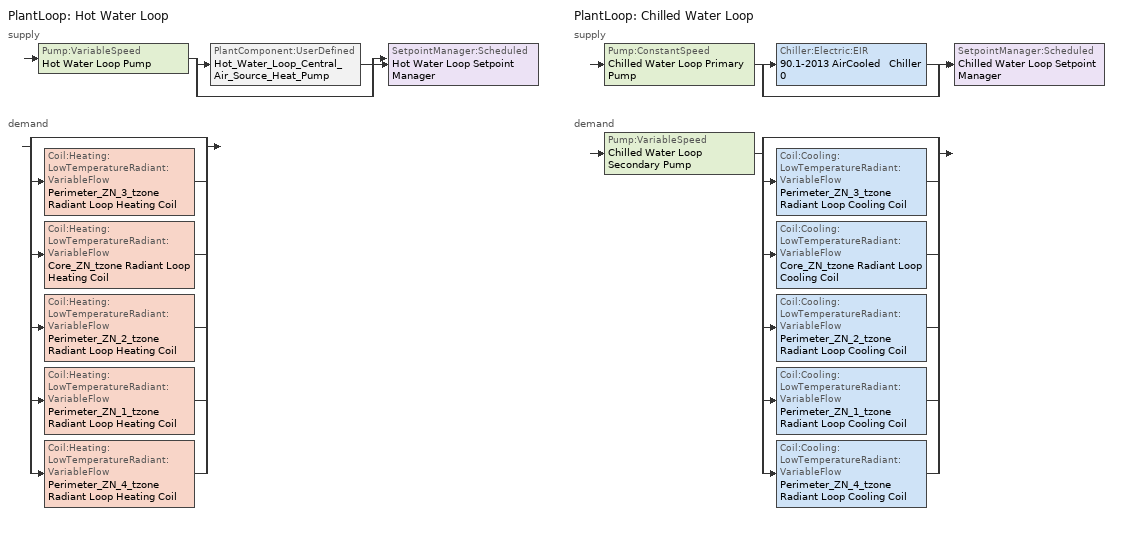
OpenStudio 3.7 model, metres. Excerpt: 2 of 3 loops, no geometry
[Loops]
PlantLoop 'Hot Water Loop'
 supply: Pump:VariableSpeed 'Hot Water Loop Pump' > split
  | PlantComponent:UserDefined 'Hot_Water_Loop_Central_Air_Source_Heat_Pump'
  | bypass
  join > SetpointManager:Scheduled 'Hot Water Loop Setpoint Manager'
 demand: split
  | bypass
  | Coil:Heating:LowTemperatureRadiant:VariableFlow 'Perimeter_ZN_3_tzone Radiant Loop Heating Coil'
  | Coil:Heating:LowTemperatureRadiant:VariableFlow 'Core_ZN_tzone Radiant Loop Heating Coil'
  | Coil:Heating:LowTemperatureRadiant:VariableFlow 'Perimeter_ZN_2_tzone Radiant Loop Heating Coil'
  | Coil:Heating:LowTemperatureRadiant:VariableFlow 'Perimeter_ZN_1_tzone Radiant Loop Heating Coil'
  | Coil:Heating:LowTemperatureRadiant:VariableFlow 'Perimeter_ZN_4_tzone Radiant Loop Heating Coil'
PlantLoop 'Chilled Water Loop'
 supply: Pump:ConstantSpeed 'Chilled Water Loop Primary Pump' > split
  | Chiller:Electric:EIR '90.1-2013 AirCooled   Chiller 0'
  | bypass
  join > SetpointManager:Scheduled 'Chilled Water Loop Setpoint Manager'
 demand: Pump:VariableSpeed 'Chilled Water Loop Secondary Pump' > split
  | bypass
  | Coil:Cooling:LowTemperatureRadiant:VariableFlow 'Perimeter_ZN_3_tzone Radiant Loop Cooling Coil'
  | Coil:Cooling:LowTemperatureRadiant:VariableFlow 'Core_ZN_tzone Radiant Loop Cooling Coil'
  | Coil:Cooling:LowTemperatureRadiant:VariableFlow 'Perimeter_ZN_2_tzone Radiant Loop Cooling Coil'
  | Coil:Cooling:LowTemperatureRadiant:VariableFlow 'Perimeter_ZN_1_tzone Radiant Loop Cooling Coil'
  | Coil:Cooling:LowTemperatureRadiant:VariableFlow 'Perimeter_ZN_4_tzone Radiant Loop Cooling Coil'
[PlantLoop] Glycol Concentration=0; Plant Loop Volume {m3}=Autocalculate; Load Distribution Scheme=Optimal
Name | Plant Equipment Operation Heating Load | Minimum Loop Temperature {C} | Maximum Loop Temperature {C} | Common Pipe Simulation
Hot Water Loop | Plant Equipment Operation Heating Load 1 | 10
Chilled Water Loop |  | 1 | 40 | CommonPipe
[Sizing:Plant] Sizing Option=NonCoincident; Zone Timesteps in Averaging Window=1; Coincident Sizing Factor Mode=None
Name | Loop Type | Design Loop Exit Temperature {C} | Loop Design Temperature Difference {deltaC}
Hot Water Loop | Heating | 37.7778 | 5.55556
Chilled Water Loop | Cooling | 12.7778 | 2.77778
[SetpointManager:Scheduled] Control Variable=Temperature
Name | Schedule | Setpoint Node or NodeList
Hot Water Loop Setpoint Manager | Hot Water Loop Temp - 100F | Hot Water Loop Supply Outlet Node
Chilled Water Loop Setpoint Manager | Chilled Water Loop Temp - 55F | Chilled Water Loop Supply Outlet Node
[Pump:VariableSpeed] Motor Efficiency=0.9; Pump Control Type=Intermittent; Skin Loss Radiative Fraction=0.5; Design Power Sizing Method=PowerPerFlowPerPressure; Design Electric Power per Unit Flow Rate {W/(m3/s)}=348701.1; Design Shaft Power per Unit Flow Rate per Unit Head {W-s/m3-Pa}=1.28205; Design Minimum Flow Rate Fraction=0
Name | Rated Pump Head {Pa} | Fraction of Motor Inefficiencies to Fluid Stream | Coefficient 1 of the Part Load Performance Curve | Coefficient 2 of the Part Load Performance Curve | Coefficient 3 of the Part Load Performance Curve | Coefficient 4 of the Part Load Performance Curve
Hot Water Loop Pump | 179344
Chilled Water Loop Secondary Pump | 134508 | 0 | 0 | 0.0205 | 0.4101 | 0.5753
[PlantComponent:UserDefined]
Hot_Water_Loop_Central_Air_Source_Heat_Pump: Plant Loading Mode=MeetsLoadWithNominalCapacityHiOutLimit; Plant Loop Flow Request Mode=NeedsFlowIfLoopOn; Plant Initialization Program Calling Manager=Hot_Water_Loop_Central_Air_Source_Heat_Pump_Init_Pgrm_Mgr; Plant Initialization Program=Hot_Water_Loop_Central_Air_Source_Heat_Pump_Init_Pgrm; Plant Simulation Program Calling Manager=Hot_Water_Loop_Central_Air_Source_Heat_Pump_Sim_Pgrm_Mgr; Plant Simulation Program=Hot_Water_Loop_Central_Air_Source_Heat_Pump_Sim_Pgrm; Design Volume Flow Rate Actuator=Hot_Water_Loop_Central_Air_Source_Heat_Pump_Vdot_Des_Act; Minimum Mass Flow Rate Actuator=Hot_Water_Loop_Central_Air_Source_Heat_Pump_Mdot_Min_Act; Maximum Mass Flow Rate Actuator=Hot_Water_Loop_Central_Air_Source_Heat_Pump_Mdot_Max_Act; Minimum Loading Capacity Actuator=Hot_Water_Loop_Central_Air_Source_Heat_Pump_Cap_Min_Act; Maximum Loading Capacity Actuator=Hot_Water_Loop_Central_Air_Source_Heat_Pump_Cap_Max_Act; Optimal Loading Capacity Actuator=Hot_Water_Loop_Central_Air_Source_Heat_Pump_Cap_Opt_Act; Outlet Temperature Actuator=Hot_Water_Loop_Central_Air_Source_Heat_Pump_Tout_Act; Mass Flow Rate Actuator=Hot_Water_Loop_Central_Air_Source_Heat_Pump_Mdot_Req_Act
[EnergyManagementSystem:Actuator] Actuated Component=Hot_Water_Loop_Central_Air_Source_Heat_Pump; Actuated Component Type=Plant Connection 1
Name | Actuated Component Control Type
Hot_Water_Loop_Central_Air_Source_Heat_Pump_Vdot_Des_Act | Design Volume Flow Rate
Hot_Water_Loop_Central_Air_Source_Heat_Pump_Mdot_Min_Act | Minimum Mass Flow Rate
Hot_Water_Loop_Central_Air_Source_Heat_Pump_Mdot_Max_Act | Maximum Mass Flow Rate
Hot_Water_Loop_Central_Air_Source_Heat_Pump_Cap_Min_Act | Minimum Loading Capacity
Hot_Water_Loop_Central_Air_Source_Heat_Pump_Cap_Max_Act | Maximum Loading Capacity
Hot_Water_Loop_Central_Air_Source_Heat_Pump_Cap_Opt_Act | Optimal Loading Capacity
Hot_Water_Loop_Central_Air_Source_Heat_Pump_Tout_Act | Outlet Temperature
Hot_Water_Loop_Central_Air_Source_Heat_Pump_Mdot_Req_Act | Mass Flow Rate
Hot_Water_Loop_Central_Air_Source_Heat_Pump_Tout_Max_Act | High Outlet Temperature Limit
[EnergyManagementSystem:Program]
Hot_Water_Loop_Central_Air_Source_Heat_Pump_Init_Pgrm: SET Loop_Exit_Temp = 37.7777777777778; SET Loop_Delta_Temp = 5.55555555555556; SET Cp = @CPHW Loop_Exit_Temp; SET rho = @RhoH2O Loop_Exit_Temp; SET Hot_Water_Loop_Central_Air_Source_Heat_Pump_Vdot_Des_Act = Hot_Water_Loop_Central_Air_Source_Heat_Pump_Vdot_Des_Int_Var; SET Hot_Water_Loop_Central_Air_Source_Heat_Pump_Mdot_Min_Act = 0; SET Mdot_Max = Hot_Water_Loop_Central_Air_Source_Heat_Pump_Vdot_Des_Int_Var * rho; SET Hot_Water_Loop_Central_Air_Source_Heat_Pump_Mdot_Max_Act = Mdot_Max; SET Cap = Mdot_Max * Cp * Loop_Delta_Temp; SET Hot_Water_Loop_Central_Air_Source_Heat_Pump_Cap_Min_Act = 0; SET Hot_Water_Loop_Central_Air_Source_Heat_Pump_Cap_Max_Act = Cap; SET Hot_Water_Loop_Central_Air_Source_Heat_Pump_Cap_Opt_Act = 1 * Cap
Hot_Water_Loop_Central_Air_Source_Heat_Pump_Sim_Pgrm: SET tmp = Hot_Water_Loop_Central_Air_Source_Heat_Pump_Load_Int_Var; SET tmp = Hot_Water_Loop_Central_Air_Source_Heat_Pump_Tin_Int_Var; SET tmp = Hot_Water_Loop_Central_Air_Source_Heat_Pump_Mdot_Int_Var; SET Hot_Water_Loop_Central_Air_Source_Heat_Pump_Tout_Max_Act = 75.0; IF Hot_Water_Loop_Central_Air_Source_Heat_Pump_Load_Int_Var == 0; SET Hot_Water_Loop_Central_Air_Source_Heat_Pump_Tout_Act = Hot_Water_Loop_Central_Air_Source_Heat_Pump_Tin_Int_Var; SET Hot_Water_Loop_Central_Air_Source_Heat_Pump_Mdot_Req_Act = 0; SET Elec = 0; RETURN; ENDIF; IF Hot_Water_Loop_Central_Air_Source_Heat_Pump_Load_Int_Var >= Hot_Water_Loop_Central_Air_Source_Heat_Pump_Cap_Max_Act; SET Qdot = Hot_Water_Loop_Central_Air_Source_Heat_Pump_Cap_Max_Act; SET Mdot = Hot_Water_Loop_Central_Air_Source_Heat_Pump_Mdot_Max_Act; SET Hot_Water_Loop_Central_Air_Source_Heat_Pump_Mdot_Req_Act = Mdot; SET Hot_Water_Loop_Central_Air_Source_Heat_Pump_Tout_Act = (Qdot / (Mdot * Hot_Water_Loop_Central_Air_Source_Heat_Pump_Cp_Int_Var)) + Hot_Water_Loop_Central_Air_Source_Heat_Pump_Tin_Int_Var; IF Hot_Water_Loop_Central_Air_Source_Heat_Pump_Tout_Act > Hot_Water_Loop_Central_Air_Source_Heat_Pump_Tout_Max_Act; SET Hot_Water_Loop_Central_Air_Source_Heat_Pump_Tout_Act = Hot_Water_Loop_Central_Air_Source_Heat_Pump_Tout_Max_Act; SET Qdot = Mdot * Hot_Water_Loop_Central_Air_Source_Heat_Pump_Cp_Int_Var * (Hot_Water_Loop_Central_Air_Source_Heat_Pump_Tout_Act - Hot_Water_Loop_Central_Air_Source_Heat_Pump_Tin_Int_Var); ENDIF; ELSE; SET Qdot = Hot_Water_Loop_Central_Air_Source_Heat_Pump_Load_Int_Var; SET Hot_Water_Loop_Central_Air_Source_Heat_Pump_Tout_Act = Hot_Water_Loop_Central_Air_Source_Heat_Pump_Setpt_Mgr_Temp_Sen; SET Mdot = Qdot / (Hot_Water_Loop_Central_Air_Source_Heat_Pump_Cp_Int_Var * (Hot_Water_Loop_Central_Air_Source_Heat_Pump_Tout_Act - Hot_Water_Loop_Central_Air_Source_Heat_Pump_Tin_Int_Var)); SET Hot_Water_Loop_Central_Air_Source_Heat_Pump_Mdot_Req_Act = Mdot; ENDIF; SET Tdb = Hot_Water_Loop_Central_Air_Source_Heat_Pump_OA_DBT_Sen; SET COP = @CurveValue Energy_Management_System_Curve_Or_Table_Index_Variable_1 Tdb; SET EIR = 1 / COP; SET Pwr = Qdot * EIR; SET Elec = Pwr * SystemTimestep * 3600
ems_Perimeter_ZN_2_tzone_Calculate_Slab_Ctrl_Setpoint: SET ems_Perimeter_ZN_2_tzone_cont_cool_oper = @TrendSum ems_Perimeter_ZN_2_tzone_rad_cool_operation_trend radiant_switch_over_time/ZoneTimeStep; SET ems_Perimeter_ZN_2_tzone_cont_heat_oper = @TrendSum ems_Perimeter_ZN_2_tzone_rad_heat_operation_trend radiant_switch_over_time/ZoneTimeStep; SET ems_Perimeter_ZN_2_tzone_occupied_hours = @TrendSum ems_Perimeter_ZN_2_tzone_occupied_status_trend 24/ZoneTimeStep; IF (ems_Perimeter_ZN_2_tzone_cont_cool_oper > 0) && (ems_Perimeter_ZN_2_tzone_occupied_hours > 0) && (CurrentTime == hour_of_slab_sp_change); SET ems_Perimeter_ZN_2_tzone_cmd_hot_water_ctrl = ems_Perimeter_ZN_2_tzone_cmd_hot_water_ctrl + (ems_Perimeter_ZN_2_tzone_cmd_csp_error*prp_k); ELSEIF (ems_Perimeter_ZN_2_tzone_cont_heat_oper > 0) && (ems_Perimeter_ZN_2_tzone_occupied_hours > 0) && (CurrentTime == hour_of_slab_sp_change); SET ems_Perimeter_ZN_2_tzone_cmd_hot_water_ctrl = ems_Perimeter_ZN_2_tzone_cmd_hot_water_ctrl + (ems_Perimeter_ZN_2_tzone_cmd_hsp_error*prp_k); ELSE; SET ems_Perimeter_ZN_2_tzone_cmd_hot_water_ctrl = ems_Perimeter_ZN_2_tzone_cmd_hot_water_ctrl; ENDIF; IF (ems_Perimeter_ZN_2_tzone_cmd_hot_water_ctrl < lower_slab_sp_lim); SET ems_Perimeter_ZN_2_tzone_cmd_hot_water_ctrl = lower_slab_sp_lim; ELSEIF (ems_Perimeter_ZN_2_tzone_cmd_hot_water_ctrl > upper_slab_sp_lim); SET ems_Perimeter_ZN_2_tzone_cmd_hot_water_ctrl = upper_slab_sp_lim; ENDIF; SET ems_Perimeter_ZN_2_tzone_cmd_cold_water_ctrl = ems_Perimeter_ZN_2_tzone_cmd_hot_water_ctrl + 0.01
ems_Perimeter_ZN_1_tzone_Set_Constant_Values: SET ems_Perimeter_ZN_1_tzone_max_ctrl_temp      = ems_Perimeter_ZN_1_tzone_lower_comfort_limit; SET ems_Perimeter_ZN_1_tzone_min_ctrl_temp      = ems_Perimeter_ZN_1_tzone_upper_comfort_limit; SET ems_Perimeter_ZN_1_tzone_cmd_csp_error      = 0; SET ems_Perimeter_ZN_1_tzone_cmd_hsp_error      = 0; SET ems_Perimeter_ZN_1_tzone_cmd_cold_water_ctrl = ems_Perimeter_ZN_1_tzone_upper_comfort_limit; SET ems_Perimeter_ZN_1_tzone_cmd_hot_water_ctrl  = ems_Perimeter_ZN_1_tzone_lower_comfort_limit
ems_Perimeter_ZN_1_tzone_Calculate_Extremes_In_Zone: IF (ems_Perimeter_ZN_1_tzone_occupied_status == 1); IF ems_Perimeter_ZN_1_tzone_ctrl_temperature > ems_Perimeter_ZN_1_tzone_max_ctrl_temp; SET ems_Perimeter_ZN_1_tzone_max_ctrl_temp = ems_Perimeter_ZN_1_tzone_ctrl_temperature; ENDIF; IF ems_Perimeter_ZN_1_tzone_ctrl_temperature < ems_Perimeter_ZN_1_tzone_min_ctrl_temp; SET ems_Perimeter_ZN_1_tzone_min_ctrl_temp = ems_Perimeter_ZN_1_tzone_ctrl_temperature; ENDIF; ELSE; SET ems_Perimeter_ZN_1_tzone_max_ctrl_temp = ems_Perimeter_ZN_1_tzone_lower_comfort_limit; SET ems_Perimeter_ZN_1_tzone_min_ctrl_temp = ems_Perimeter_ZN_1_tzone_upper_comfort_limit; ENDIF
ems_Perimeter_ZN_1_tzone_Calculate_Errors_From_Comfort: IF (CurrentTime == (hour_of_slab_sp_change - ZoneTimeStep)); SET ems_Perimeter_ZN_1_tzone_cmd_csp_error = (ems_Perimeter_ZN_1_tzone_upper_comfort_limit - ctrl_temp_offset) - ems_Perimeter_ZN_1_tzone_max_ctrl_temp; SET ems_Perimeter_ZN_1_tzone_cmd_hsp_error = (ems_Perimeter_ZN_1_tzone_lower_comfort_limit + ctrl_temp_offset) - ems_Perimeter_ZN_1_tzone_min_ctrl_temp; ENDIF
ems_Perimeter_ZN_1_tzone_Calculate_Slab_Ctrl_Setpoint: SET ems_Perimeter_ZN_1_tzone_cont_cool_oper = @TrendSum ems_Perimeter_ZN_1_tzone_rad_cool_operation_trend radiant_switch_over_time/ZoneTimeStep; SET ems_Perimeter_ZN_1_tzone_cont_heat_oper = @TrendSum ems_Perimeter_ZN_1_tzone_rad_heat_operation_trend radiant_switch_over_time/ZoneTimeStep; SET ems_Perimeter_ZN_1_tzone_occupied_hours = @TrendSum ems_Perimeter_ZN_1_tzone_occupied_status_trend 24/ZoneTimeStep; IF (ems_Perimeter_ZN_1_tzone_cont_cool_oper > 0) && (ems_Perimeter_ZN_1_tzone_occupied_hours > 0) && (CurrentTime == hour_of_slab_sp_change); SET ems_Perimeter_ZN_1_tzone_cmd_hot_water_ctrl = ems_Perimeter_ZN_1_tzone_cmd_hot_water_ctrl + (ems_Perimeter_ZN_1_tzone_cmd_csp_error*prp_k); ELSEIF (ems_Perimeter_ZN_1_tzone_cont_heat_oper > 0) && (ems_Perimeter_ZN_1_tzone_occupied_hours > 0) && (CurrentTime == hour_of_slab_sp_change); SET ems_Perimeter_ZN_1_tzone_cmd_hot_water_ctrl = ems_Perimeter_ZN_1_tzone_cmd_hot_water_ctrl + (ems_Perimeter_ZN_1_tzone_cmd_hsp_error*prp_k); ELSE; SET ems_Perimeter_ZN_1_tzone_cmd_hot_water_ctrl = ems_Perimeter_ZN_1_tzone_cmd_hot_water_ctrl; ENDIF; IF (ems_Perimeter_ZN_1_tzone_cmd_hot_water_ctrl < lower_slab_sp_lim); SET ems_Perimeter_ZN_1_tzone_cmd_hot_water_ctrl = lower_slab_sp_lim; ELSEIF (ems_Perimeter_ZN_1_tzone_cmd_hot_water_ctrl > upper_slab_sp_lim); SET ems_Perimeter_ZN_1_tzone_cmd_hot_water_ctrl = upper_slab_sp_lim; ENDIF; SET ems_Perimeter_ZN_1_tzone_cmd_cold_water_ctrl = ems_Perimeter_ZN_1_tzone_cmd_hot_water_ctrl + 0.01
ems_Perimeter_ZN_4_tzone_Set_Constant_Values: SET ems_Perimeter_ZN_4_tzone_max_ctrl_temp      = ems_Perimeter_ZN_4_tzone_lower_comfort_limit; SET ems_Perimeter_ZN_4_tzone_min_ctrl_temp      = ems_Perimeter_ZN_4_tzone_upper_comfort_limit; SET ems_Perimeter_ZN_4_tzone_cmd_csp_error      = 0; SET ems_Perimeter_ZN_4_tzone_cmd_hsp_error      = 0; SET ems_Perimeter_ZN_4_tzone_cmd_cold_water_ctrl = ems_Perimeter_ZN_4_tzone_upper_comfort_limit; SET ems_Perimeter_ZN_4_tzone_cmd_hot_water_ctrl  = ems_Perimeter_ZN_4_tzone_lower_comfort_limit
[EnergyManagementSystem:ProgramCallingManager]
Hot_Water_Loop_Central_Air_Source_Heat_Pump_Init_Pgrm_Mgr: UserDefinedComponentModel; Hot_Water_Loop_Central_Air_Source_Heat_Pump_Init_Pgrm
Hot_Water_Loop_Central_Air_Source_Heat_Pump_Sim_Pgrm_Mgr: UserDefinedComponentModel; Hot_Water_Loop_Central_Air_Source_Heat_Pump_Sim_Pgrm
[EnergyManagementSystem:InternalVariable]
Name | Internal Data Index Key | Internal Data Type
Hot_Water_Loop_Central_Air_Source_Heat_Pump_Vdot_Des_Int_Var | Hot Water Loop | Plant Design Volume Flow Rate
Hot_Water_Loop_Central_Air_Source_Heat_Pump_Tin_Int_Var | Hot_Water_Loop_Central_Air_Source_Heat_Pump | Inlet Temperature for Plant Connection 1
Hot_Water_Loop_Central_Air_Source_Heat_Pump_Mdot_Int_Var | Hot_Water_Loop_Central_Air_Source_Heat_Pump | Inlet Mass Flow Rate for Plant Connection 1
Hot_Water_Loop_Central_Air_Source_Heat_Pump_Cp_Int_Var | Hot_Water_Loop_Central_Air_Source_Heat_Pump | Inlet Specific Heat for Plant Connection 1
Hot_Water_Loop_Central_Air_Source_Heat_Pump_rho_Int_Var | Hot_Water_Loop_Central_Air_Source_Heat_Pump | Inlet Density for Plant Connection 1
Hot_Water_Loop_Central_Air_Source_Heat_Pump_Load_Int_Var | Hot_Water_Loop_Central_Air_Source_Heat_Pump | Load Request for Plant Connection 1
[EnergyManagementSystem:MeteredOutputVariable]
Hot_Water_Loop_Central_Air_Source_Heat_Pump Electricity Consumption: EMS Variable=Elec; Update Frequency=SystemTimestep; EMS Program or Subroutine=Hot_Water_Loop_Central_Air_Source_Heat_Pump_Sim_Pgrm; Resource Type=Electricity; Group Type=HVAC; End-Use Category=Heating; Units=J
[PlantEquipmentOperation:HeatingLoad]
Plant Equipment Operation Heating Load 1: Load Range Lower Limit 1 {W}=0; Load Range Upper Limit 1 {W}=1000000000
[Pump:ConstantSpeed]
Chilled Water Loop Primary Pump: Rated Flow Rate {m3/s}=autosize; Rated Pump Head {Pa}=44836; Rated Power Consumption {W}=autosize; Motor Efficiency=0.9; Fraction of Motor Inefficiencies to Fluid Stream=0; Pump Control Type=Intermittent; Design Power Sizing Method=PowerPerFlowPerPressure; Design Electric Power per Unit Flow Rate {W/(m3/s)}=348701.1; Design Shaft Power per Unit Flow Rate per Unit Head {W-s/m3-Pa}=1.28205
[Chiller:Electric:EIR]
90.1-2013 AirCooled   Chiller 0: Reference Capacity {W}=Autosize; Reference COP {W/W}=2.96044; Reference Leaving Chilled Water Temperature {C}=12.7778; Reference Entering Condenser Fluid Temperature {C}=35; Reference Chilled Water Flow Rate {m3/s}=Autosize; Cooling Capacity Function of Temperature Curve=Curve Biquadratic 1; Electric Input to Cooling Output Ratio Function of Temperature Curve=Curve Biquadratic 2; Electric Input to Cooling Output Ratio Function of Part Load Ratio Curve=Curve Quadratic 2; Minimum Part Load Ratio=0.15; Maximum Part Load Ratio=1; Optimum Part Load Ratio=1; Minimum Unloading Ratio=0.25; Condenser Type=AirCooled; Leaving Chilled Water Lower Temperature Limit {C}=2.22222; Chiller Flow Mode=ConstantFlow; Design Heat Recovery Water Flow Rate {m3/s}=Autosize; Sizing Factor=1; Basin Heater Capacity {W/K}=0; Basin Heater Setpoint Temperature {C}=10; Condenser Heat Recovery Relative Capacity Fraction=1
[Coil:Heating:LowTemperatureRadiant:VariableFlow] Heating Design Capacity Method=HeatingDesignCapacity; Heating Design Capacity {W}=Autosize; Heating Design Capacity Per Floor Area {W/m2}=0; Fraction of Autosized Heating Design Capacity=1
Name | Heating Control Temperature Schedule
Perimeter_ZN_3_tzone Radiant Loop Heating Coil | ems_Perimeter_ZN_3_tzone_Sch_Radiant_HtgSetP
Core_ZN_tzone Radiant Loop Heating Coil | ems_Core_ZN_tzone_Sch_Radiant_HtgSetP
Perimeter_ZN_2_tzone Radiant Loop Heating Coil | ems_Perimeter_ZN_2_tzone_Sch_Radiant_HtgSetP
Perimeter_ZN_1_tzone Radiant Loop Heating Coil | ems_Perimeter_ZN_1_tzone_Sch_Radiant_HtgSetP
Perimeter_ZN_4_tzone Radiant Loop Heating Coil | ems_Perimeter_ZN_4_tzone_Sch_Radiant_HtgSetP
[Coil:Cooling:LowTemperatureRadiant:VariableFlow] Cooling Design Capacity Method=CoolingDesignCapacity; Cooling Design Capacity {W}=Autosize; Cooling Design Capacity Per Floor Area {W/m2}=0; Fraction of Autosized Cooling Design Capacity=1
Name | Cooling Control Temperature Schedule
Perimeter_ZN_3_tzone Radiant Loop Cooling Coil | ems_Perimeter_ZN_3_tzone_Sch_Radiant_ClgSetP
Core_ZN_tzone Radiant Loop Cooling Coil | ems_Core_ZN_tzone_Sch_Radiant_ClgSetP
Perimeter_ZN_2_tzone Radiant Loop Cooling Coil | ems_Perimeter_ZN_2_tzone_Sch_Radiant_ClgSetP
Perimeter_ZN_1_tzone Radiant Loop Cooling Coil | ems_Perimeter_ZN_1_tzone_Sch_Radiant_ClgSetP
Perimeter_ZN_4_tzone Radiant Loop Cooling Coil | ems_Perimeter_ZN_4_tzone_Sch_Radiant_ClgSetP
[ZoneHVAC:LowTemperatureRadiant:VariableFlow] Availability Schedule=Radiant System Availability Schedule; Radiant Surface Type=Ceilings; Hydronic Tubing Inside Diameter {m}=0.015875; Temperature Control Type=SurfaceFaceTemperature; Setpoint Control Type=ZeroFlowPower; Number of Circuits=CalculateFromCircuitLength; Circuit Length {m}=106.7; Changeover Delay Time Period Schedule=Radiant System Switchover
Name | Low Temp Radiant Variable Flow Heating Coil | Low Temp Radiant Variable Flow Cooling Coil
Perimeter_ZN_3_tzone Radiant Loop | Perimeter_ZN_3_tzone Radiant Loop Heating Coil | Perimeter_ZN_3_tzone Radiant Loop Cooling Coil
Core_ZN_tzone Radiant Loop | Core_ZN_tzone Radiant Loop Heating Coil | Core_ZN_tzone Radiant Loop Cooling Coil
Perimeter_ZN_2_tzone Radiant Loop | Perimeter_ZN_2_tzone Radiant Loop Heating Coil | Perimeter_ZN_2_tzone Radiant Loop Cooling Coil
Perimeter_ZN_1_tzone Radiant Loop | Perimeter_ZN_1_tzone Radiant Loop Heating Coil | Perimeter_ZN_1_tzone Radiant Loop Cooling Coil
Perimeter_ZN_4_tzone Radiant Loop | Perimeter_ZN_4_tzone Radiant Loop Heating Coil | Perimeter_ZN_4_tzone Radiant Loop Cooling Coil
[Schedule:Day]
Hot Water Loop Temp - 100F Default: 24, 0, 37.7778
Chilled Water Loop Temp - 55F Default: 24, 0, 12.7778
Schedule Day 6: 10, 0, 1, 22, 0, 0, 24, 0, 1
Radiant System Switchover Default: 24, 0, 24
ems_Perimeter_ZN_3_tzone_Sch_Radiant_ClgSetP Default; ems_Core_ZN_tzone_Sch_Radiant_ClgSetP Default; ems_Perimeter_ZN_2_tzone_Sch_Radiant_ClgSetP Default; ems_Perimeter_ZN_1_tzone_Sch_Radiant_ClgSetP Default; ems_Perimeter_ZN_4_tzone_Sch_Radiant_ClgSetP Default: 24, 0, 26
ems_Perimeter_ZN_3_tzone_Sch_Radiant_HtgSetP Default; ems_Core_ZN_tzone_Sch_Radiant_HtgSetP Default; ems_Perimeter_ZN_2_tzone_Sch_Radiant_HtgSetP Default; ems_Perimeter_ZN_1_tzone_Sch_Radiant_HtgSetP Default; ems_Perimeter_ZN_4_tzone_Sch_Radiant_HtgSetP Default: 24, 0, 20
[Schedule:Ruleset]
Name | Default Day Schedule
Hot Water Loop Temp - 100F | Hot Water Loop Temp - 100F Default
Chilled Water Loop Temp - 55F | Chilled Water Loop Temp - 55F Default
Radiant System Availability Schedule | Schedule Day 6
Radiant System Switchover | Radiant System Switchover Default
ems_Perimeter_ZN_3_tzone_Sch_Radiant_ClgSetP | ems_Perimeter_ZN_3_tzone_Sch_Radiant_ClgSetP Default
ems_Perimeter_ZN_3_tzone_Sch_Radiant_HtgSetP | ems_Perimeter_ZN_3_tzone_Sch_Radiant_HtgSetP Default
ems_Core_ZN_tzone_Sch_Radiant_ClgSetP | ems_Core_ZN_tzone_Sch_Radiant_ClgSetP Default
ems_Core_ZN_tzone_Sch_Radiant_HtgSetP | ems_Core_ZN_tzone_Sch_Radiant_HtgSetP Default
ems_Perimeter_ZN_2_tzone_Sch_Radiant_ClgSetP | ems_Perimeter_ZN_2_tzone_Sch_Radiant_ClgSetP Default
ems_Perimeter_ZN_2_tzone_Sch_Radiant_HtgSetP | ems_Perimeter_ZN_2_tzone_Sch_Radiant_HtgSetP Default
ems_Perimeter_ZN_1_tzone_Sch_Radiant_ClgSetP | ems_Perimeter_ZN_1_tzone_Sch_Radiant_ClgSetP Default
ems_Perimeter_ZN_1_tzone_Sch_Radiant_HtgSetP | ems_Perimeter_ZN_1_tzone_Sch_Radiant_HtgSetP Default
ems_Perimeter_ZN_4_tzone_Sch_Radiant_ClgSetP | ems_Perimeter_ZN_4_tzone_Sch_Radiant_ClgSetP Default
ems_Perimeter_ZN_4_tzone_Sch_Radiant_HtgSetP | ems_Perimeter_ZN_4_tzone_Sch_Radiant_HtgSetP Default
[Curve:Quadratic]
Curve Quadratic 2: Coefficient1 Constant=0.0636912; Coefficient2 x=0.584888; Coefficient3 x**2=0.352803; Minimum Value of x=0; Maximum Value of x=1
[Curve:Biquadratic] Minimum Value of x=5; Maximum Value of x=10; Minimum Value of y=24; Maximum Value of y=35
Name | Coefficient1 Constant | Coefficient2 x | Coefficient3 x**2 | Coefficient4 y | Coefficient5 y**2 | Coefficient6 x*y
Curve Biquadratic 1 | 1.02152 | 0.0370359 | 0.000233248 | -0.00389405 | -6.52536e-05 | -0.000268045
Curve Biquadratic 2 | 0.701769 | -0.00452016 | 0.00053311 | -0.00549821 | 0.000544579 | -0.000729032
